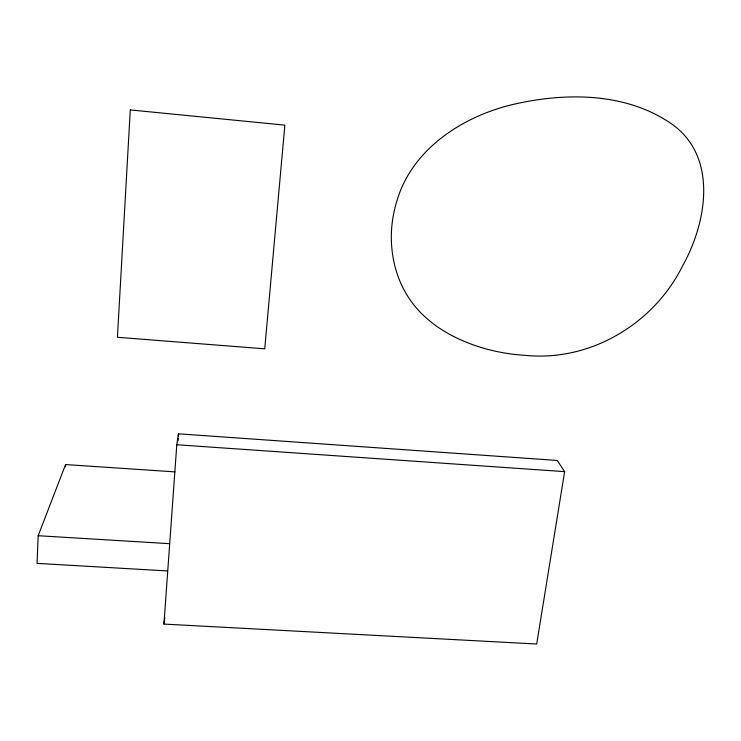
<?xml version="1.0" encoding="UTF-8"?>
<svg xmlns="http://www.w3.org/2000/svg" width="741" height="741" viewBox="0 0 741 741"><rect width="100%" height="100%" fill="white"/><g stroke="black" fill="none" stroke-linecap="round" stroke-linejoin="round"><path stroke-width="1.11" d="M174.987 471.887L65.569 464.561L38.171 535.715L37.05 563.364L167.346 570.941M65.467 466.784L65.569 464.561M163.937 624.079L176.793 444.748L178.498 433.828L557.251 460.457L564.633 471.637L536.688 644.012L163.937 624.079L164.826 617.327M178.007 440.719L178.173 438.422M178.331 436.125L178.498 433.828M38.171 535.715L169.643 543.681M176.793 444.748L564.633 471.637M391.443 231.72C390.692 249.004 393.591 266.454 400.418 282.377A112.521 107.047 -43.8 0 0 417.192 308.904C435.476 329.486 461.041 342.092 487.272 349.243A210.787 198.847 -54.5 0 0 525.036 355.337C590.012 361.951 653.599 324.076 682.442 266.176C706.849 222.735 718.538 156.314 671.003 123.469C624.802 91.949 564.105 92.338 511.531 104.796C461.754 117.013 412.191 149.247 396.981 200.644A125.21 118.819 -44.6 0 0 391.443 231.72M130.286 109.927L117.421 337.285L264.732 348.826L284.859 125.136L130.286 109.927"/></g></svg>
